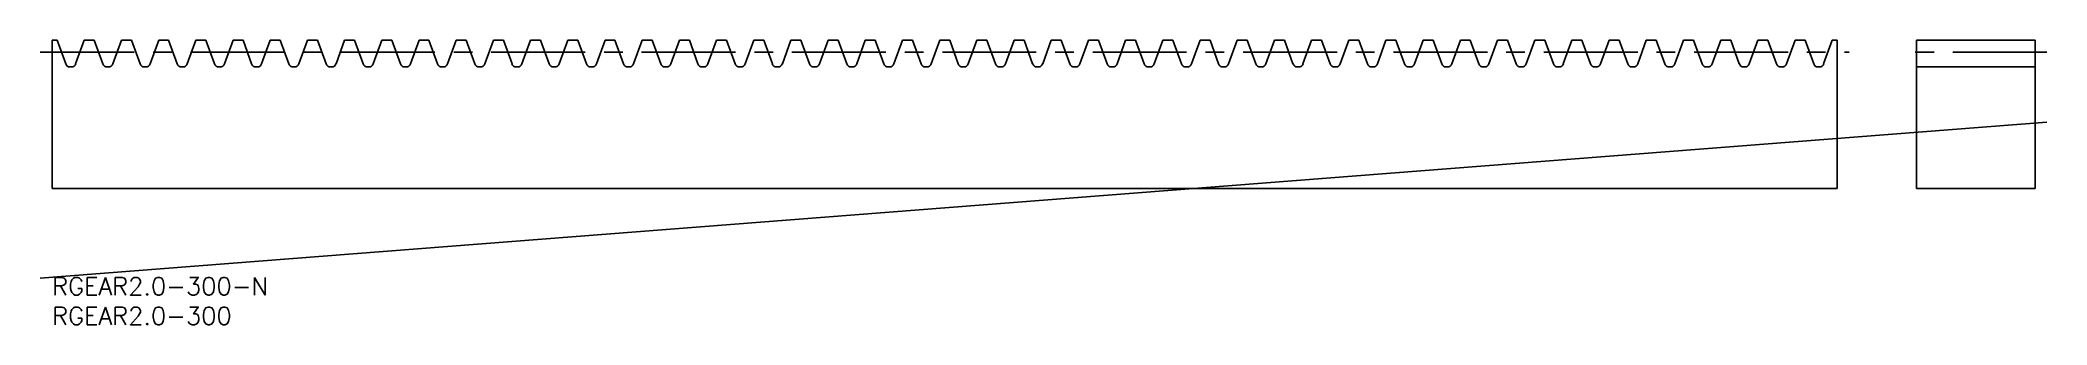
# Model space of a CAD drawing. Extents: x -2 to 337, y -8 to 40.
import ezdxf

# ---------------------------------------------------------------- set-up
doc = ezdxf.new("R2010")
doc.units = 0
doc.header["$LTSCALE"] = 0.5
doc.linetypes.add('CENTER', pattern=[50.8, 31.75, -6.35, 6.35, -6.35])
for name, color, linetype in [('MSM_CENTER', 1, 'CENTER'), ('MSM_CONTINUOUS', 7, 'CONTINUOUS'), ('MSM_PART_NUMBER', 7, 'CONTINUOUS')]:
    doc.layers.add(name, color=color, linetype=linetype)
doc.styles.get("Standard").update_dxf_attribs({"font": 'txt.shx', "height": 3, "bigfont": 'bigfont.shx'})

# ---------------------------------------------------------------- blocks, each defined once
blk = doc.blocks.new('*U2')
at = {"layer": 'MSM_PART_NUMBER'}
blk.add_text('RGEAR2.0-300-N', height=3, dxfattribs=at).set_placement((0, -3))
blk = doc.blocks.new('*U3')
at = {"layer": 'MSM_PART_NUMBER'}
blk.add_text('RGEAR2.0-300', height=3, dxfattribs=at).set_placement((0, -8))

msp = doc.modelspace()

# ---------------------------------------------------------------- linework, layer by layer
at = {"layer": 'MSM_CENTER'}
for p, q in [((-2, 38), (303.59, 38)), ((337, 38), (313, 38))]:
    msp.add_line(p, q, dxfattribs=at)
at = {"layer": 'MSM_CONTINUOUS'}
for p, q in [((0.84, 40), (0, 40)), ((0, 40), (0, 15)), ((0.84, 40), (2.3, 36)), ((3.98, 36), (5.44, 40)), ((7.13, 40), (5.44, 40)), ((7.13, 40), (8.58, 36)), ((10.27, 36), (11.72, 40)), ((13.41, 40), (11.72, 40)), ((13.41, 40), (14.87, 36)), ((16.55, 36), (18.01, 40)), ((19.69, 40), (18.01, 40)), ((19.69, 40), (21.15, 36)), ((22.83, 36), (24.29, 40)), ((25.98, 40), (24.29, 40)), ((25.98, 40), (27.43, 36)), ((29.12, 36), (30.57, 40)), ((32.26, 40), (30.57, 40)), ((32.26, 40), (33.71, 36)), ((35.4, 36), (36.86, 40)), ((38.54, 40), (36.86, 40)), ((38.54, 40), (40, 36)), ((41.68, 36), (43.14, 40)), ((44.83, 40), (43.14, 40)), ((44.83, 40), (46.28, 36)), ((47.97, 36), (49.42, 40)), ((51.11, 40), (49.42, 40)), ((51.11, 40), (52.56, 36)), ((54.25, 36), (55.71, 40)), ((57.39, 40), (55.71, 40)), ((57.39, 40), (58.85, 36)), ((60.53, 36), (61.99, 40)), ((63.67, 40), (61.99, 40)), ((63.67, 40), (65.13, 36)), ((66.82, 36), (68.27, 40)), ((69.96, 40), (68.27, 40)), ((69.96, 40), (71.41, 36)), ((73.1, 36), (74.56, 40)), ((76.24, 40), (74.56, 40)), ((76.24, 40), (77.7, 36)), ((79.38, 36), (80.84, 40)), ((82.52, 40), (80.84, 40)), ((82.52, 40), (83.98, 36)), ((85.67, 36), (87.12, 40)), ((88.81, 40), (87.12, 40)), ((88.81, 40), (90.26, 36)), ((91.95, 36), (93.41, 40)), ((95.09, 40), (93.41, 40)), ((95.09, 40), (96.55, 36)), ((98.23, 36), (99.69, 40)), ((101.37, 40), (99.69, 40)), ((101.37, 40), (102.83, 36)), ((104.52, 36), (105.97, 40)), ((107.66, 40), (105.97, 40)), ((107.66, 40), (109.11, 36)), ((110.8, 36), (112.25, 40)), ((113.94, 40), (112.25, 40)), ((113.94, 40), (115.4, 36)), ((117.08, 36), (118.54, 40)), ((120.22, 40), (118.54, 40)), ((120.22, 40), (121.68, 36)), ((123.37, 36), (124.82, 40)), ((126.51, 40), (124.82, 40)), ((126.51, 40), (127.96, 36)), ((129.65, 36), (131.1, 40)), ((132.79, 40), (131.1, 40)), ((132.79, 40), (134.25, 36)), ((135.93, 36), (137.39, 40)), ((139.07, 40), (137.39, 40)), ((139.07, 40), (140.53, 36)), ((142.21, 36), (143.67, 40)), ((145.36, 40), (143.67, 40)), ((145.36, 40), (146.81, 36)), ((148.5, 36), (149.95, 40)), ((151.64, 40), (149.95, 40)), ((151.64, 40), (153.1, 36)), ((154.78, 36), (156.24, 40)), ((157.92, 40), (156.24, 40)), ((157.92, 40), (159.38, 36)), ((161.06, 36), (162.52, 40)), ((164.21, 40), (162.52, 40)), ((164.21, 40), (165.66, 36)), ((167.35, 36), (168.8, 40)), ((170.49, 40), (168.8, 40)), ((170.49, 40), (171.95, 36)), ((173.63, 36), (175.09, 40)), ((176.77, 40), (175.09, 40)), ((176.77, 40), (178.23, 36)), ((179.91, 36), (181.37, 40)), ((183.06, 40), (181.37, 40)), ((183.06, 40), (184.51, 36)), ((186.2, 36), (187.65, 40)), ((189.34, 40), (187.65, 40)), ((189.34, 40), (190.79, 36)), ((192.48, 36), (193.94, 40)), ((195.62, 40), (193.94, 40)), ((195.62, 40), (197.08, 36)), ((198.76, 36), (200.22, 40)), ((201.91, 40), (200.22, 40)), ((201.91, 40), (203.36, 36)), ((205.05, 36), (206.5, 40)), ((208.19, 40), (206.5, 40)), ((208.19, 40), (209.64, 36)), ((211.33, 36), (212.79, 40)), ((214.47, 40), (212.79, 40)), ((214.47, 40), (215.93, 36)), ((217.61, 36), (219.07, 40)), ((220.75, 40), (219.07, 40)), ((220.75, 40), (222.21, 36)), ((223.9, 36), (225.35, 40)), ((227.04, 40), (225.35, 40)), ((227.04, 40), (228.49, 36)), ((230.18, 36), (231.64, 40)), ((233.32, 40), (231.64, 40)), ((233.32, 40), (234.78, 36)), ((236.46, 36), (237.92, 40)), ((239.6, 40), (237.92, 40)), ((239.6, 40), (241.06, 36)), ((242.75, 36), (244.2, 40)), ((245.89, 40), (244.2, 40)), ((245.89, 40), (247.34, 36)), ((249.03, 36), (250.49, 40)), ((252.17, 40), (250.49, 40)), ((252.17, 40), (253.63, 36)), ((255.31, 36), (256.77, 40)), ((258.45, 40), (256.77, 40)), ((258.45, 40), (259.91, 36)), ((261.6, 36), (263.05, 40)), ((264.74, 40), (263.05, 40)), ((264.74, 40), (266.19, 36)), ((267.88, 36), (269.33, 40)), ((271.02, 40), (269.33, 40)), ((271.02, 40), (272.48, 36)), ((274.16, 36), (275.62, 40)), ((277.3, 40), (275.62, 40)), ((277.3, 40), (278.76, 36)), ((280.45, 36), (281.9, 40)), ((283.59, 40), (281.9, 40)), ((283.59, 40), (285.04, 36)), ((286.73, 36), (288.18, 40)), ((289.87, 40), (288.18, 40)), ((289.87, 40), (291.33, 36)), ((293.01, 36), (294.47, 40)), ((296.15, 40), (294.47, 40)), ((296.15, 40), (297.61, 36)), ((299.29, 36), (300.75, 40)), ((301.59, 40), (300.75, 40)), ((301.59, 15), (301.59, 40)), ((315, 40), (335, 40)), ((315, 15), (315, 40)), ((335, 15), (335, 40)), ((3.01, 35.5), (3.27, 35.5)), ((9.3, 35.5), (9.55, 35.5)), ((15.58, 35.5), (15.84, 35.5)), ((21.86, 35.5), (22.12, 35.5)), ((28.15, 35.5), (28.4, 35.5)), ((34.43, 35.5), (34.69, 35.5)), ((40.71, 35.5), (40.97, 35.5)), ((47, 35.5), (47.25, 35.5)), ((53.28, 35.5), (53.54, 35.5)), ((59.56, 35.5), (59.82, 35.5)), ((65.84, 35.5), (66.1, 35.5)), ((72.13, 35.5), (72.39, 35.5)), ((78.41, 35.5), (78.67, 35.5)), ((84.69, 35.5), (84.95, 35.5)), ((90.98, 35.5), (91.24, 35.5)), ((97.26, 35.5), (97.52, 35.5)), ((103.54, 35.5), (103.8, 35.5)), ((109.83, 35.5), (110.08, 35.5)), ((116.11, 35.5), (116.37, 35.5)), ((122.39, 35.5), (122.65, 35.5)), ((128.68, 35.5), (128.93, 35.5)), ((134.96, 35.5), (135.22, 35.5)), ((141.24, 35.5), (141.5, 35.5)), ((147.53, 35.5), (147.78, 35.5)), ((153.81, 35.5), (154.07, 35.5)), ((160.09, 35.5), (160.35, 35.5)), ((166.38, 35.5), (166.63, 35.5)), ((172.66, 35.5), (172.92, 35.5)), ((178.94, 35.5), (179.2, 35.5)), ((185.23, 35.5), (185.48, 35.5)), ((191.51, 35.5), (191.77, 35.5)), ((197.79, 35.5), (198.05, 35.5)), ((204.08, 35.5), (204.33, 35.5)), ((210.36, 35.5), (210.62, 35.5)), ((216.64, 35.5), (216.9, 35.5)), ((222.92, 35.5), (223.18, 35.5)), ((229.21, 35.5), (229.47, 35.5)), ((235.49, 35.5), (235.75, 35.5)), ((241.77, 35.5), (242.03, 35.5)), ((248.06, 35.5), (248.32, 35.5)), ((254.34, 35.5), (254.6, 35.5)), ((260.62, 35.5), (260.88, 35.5)), ((266.91, 35.5), (267.16, 35.5)), ((273.19, 35.5), (273.45, 35.5)), ((279.47, 35.5), (279.73, 35.5)), ((285.76, 35.5), (286.01, 35.5)), ((292.04, 35.5), (292.3, 35.5)), ((298.32, 35.5), (298.58, 35.5)), ((335, 35.5), (315, 35.5)), ((-2.02, -0.16), (336.98, 26.19)), ((0, 15), (301.59, 15)), ((315, 15), (335, 15))]:
    msp.add_line(p, q, dxfattribs=at)
for centre, start, end in [((3.01, 36.26), 200, 270), ((3.27, 36.26), 270, 340), ((9.3, 36.26), 200, 270), ((9.55, 36.26), 270, 340), ((15.58, 36.26), 200, 270), ((15.84, 36.26), 270, 340), ((21.86, 36.26), 200, 270), ((22.12, 36.26), 270, 340), ((28.15, 36.26), 200, 270), ((28.4, 36.26), 270, 340), ((34.43, 36.26), 200, 270), ((34.69, 36.26), 270, 340), ((40.71, 36.26), 200, 270), ((40.97, 36.26), 270, 340), ((47, 36.26), 200, 270), ((47.25, 36.26), 270, 340), ((53.28, 36.26), 200, 270), ((53.54, 36.26), 270, 340), ((59.56, 36.26), 200, 270), ((59.82, 36.26), 270, 340), ((65.84, 36.26), 200, 270), ((66.1, 36.26), 270, 340), ((72.13, 36.26), 200, 270), ((72.39, 36.26), 270, 340), ((78.41, 36.26), 200, 270), ((78.67, 36.26), 270, 340), ((84.69, 36.26), 200, 270), ((84.95, 36.26), 270, 340), ((90.98, 36.26), 200, 270), ((91.24, 36.26), 270, 340), ((97.26, 36.26), 200, 270), ((97.52, 36.26), 270, 340), ((103.54, 36.26), 200, 270), ((103.8, 36.26), 270, 340), ((109.83, 36.26), 200, 270), ((110.08, 36.26), 270, 340), ((116.11, 36.26), 200, 270), ((116.37, 36.26), 270, 340), ((122.39, 36.26), 200, 270), ((122.65, 36.26), 270, 340), ((128.68, 36.26), 200, 270), ((128.93, 36.26), 270, 340), ((134.96, 36.26), 200, 270), ((135.22, 36.26), 270, 340), ((141.24, 36.26), 200, 270), ((141.5, 36.26), 270, 340), ((147.53, 36.26), 200, 270), ((147.78, 36.26), 270, 340), ((153.81, 36.26), 200, 270), ((154.07, 36.26), 270, 340), ((160.09, 36.26), 200, 270), ((160.35, 36.26), 270, 340), ((166.38, 36.26), 200, 270), ((166.63, 36.26), 270, 340), ((172.66, 36.26), 200, 270), ((172.92, 36.26), 270, 340), ((178.94, 36.26), 200, 270), ((179.2, 36.26), 270, 340), ((185.23, 36.26), 200, 270), ((185.48, 36.26), 270, 340), ((191.51, 36.26), 200, 270), ((191.77, 36.26), 270, 340), ((197.79, 36.26), 200, 270), ((198.05, 36.26), 270, 340), ((204.08, 36.26), 200, 270), ((204.33, 36.26), 270, 340), ((210.36, 36.26), 200, 270), ((210.62, 36.26), 270, 340), ((216.64, 36.26), 200, 270), ((216.9, 36.26), 270, 340), ((222.92, 36.26), 200, 270), ((223.18, 36.26), 270, 340), ((229.21, 36.26), 200, 270), ((229.47, 36.26), 270, 340), ((235.49, 36.26), 200, 270), ((235.75, 36.26), 270, 340), ((241.77, 36.26), 200, 270), ((242.03, 36.26), 270, 340), ((248.06, 36.26), 200, 270), ((248.32, 36.26), 270, 340), ((254.34, 36.26), 200, 270), ((254.6, 36.26), 270, 340), ((260.62, 36.26), 200, 270), ((260.88, 36.26), 270, 340), ((266.91, 36.26), 200, 270), ((267.16, 36.26), 270, 340), ((273.19, 36.26), 200, 270), ((273.45, 36.26), 270, 340), ((279.47, 36.26), 200, 270), ((279.73, 36.26), 270, 340), ((285.76, 36.26), 200, 270), ((286.01, 36.26), 270, 340), ((292.04, 36.26), 200, 270), ((292.3, 36.26), 270, 340), ((298.32, 36.26), 200, 270), ((298.58, 36.26), 270, 340)]:
    msp.add_arc(centre, 0.76, start, end, dxfattribs=at)

# ---------------------------------------------------------------- block references
for name in ['*U2', '*U3']:
    msp.add_blockref(name, (0, 0), dxfattribs=at)

doc.saveas('drawing.dxf')
